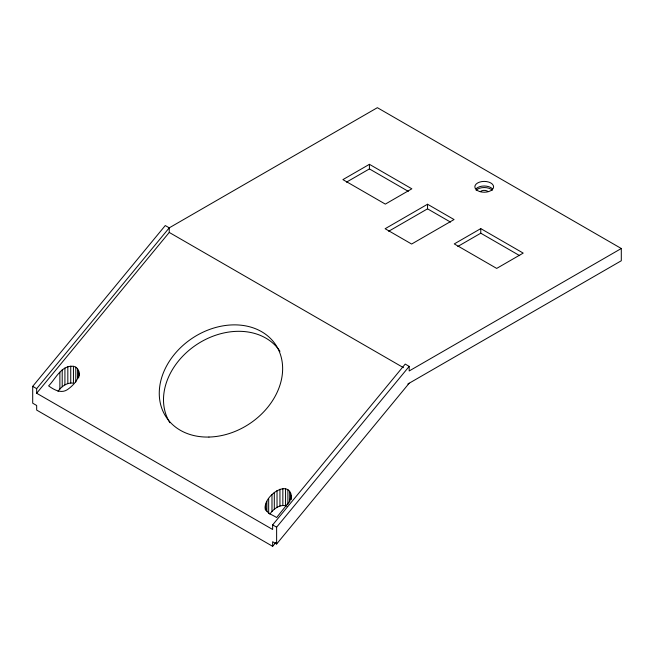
<?xml version="1.0" encoding="UTF-8"?>
<svg xmlns="http://www.w3.org/2000/svg" width="654" height="654" viewBox="0 0 654 654"><rect width="100%" height="100%" fill="white"/><g stroke="black" fill="none" stroke-linecap="round" stroke-linejoin="round"><path stroke-width="0.98" d="M79.077 373.238C78.382 380.187 72.856 385.762 67.427 389.637C61.059 393.888 53.963 389.751 48.609 385.893C55.606 378.838 61.353 364.965 73.452 366.305C78.112 367.058 79.69 372.093 79.077 376.214M265.377 509.842C261.96 495.74 292.313 476.104 291.185 499.664M291.185 495.699L289.681 501.217L276.626 517.535C272.514 514.69 265.295 513.088 265.377 506.875M275.898 542.379L272.644 546.319L36.673 410.083L36.673 405.488L32.7 403.199L32.7 386.359L165.266 225.548L169.247 227.845L169.247 232.432L36.673 393.242L272.644 529.478L272.644 524.892L405.218 364.082L409.191 366.379L409.191 370.965L621.3 248.512L621.3 260.758L407.867 383.98M36.673 393.242L36.673 388.656L169.247 227.845M58.002 391.337C61.501 386.465 67.141 382.189 73.452 383.146L73.452 366.305M269.775 514.199C273.519 508.869 280.313 503.588 287.114 506.18M272.644 546.319L272.644 541.725L276.626 544.022L276.626 527.189L409.191 366.379M276.626 544.022L409.191 383.211M168.806 228.099L377.374 107.681L621.3 248.512M369.42 164.317L342.909 179.621L385.329 204.113L411.84 188.81L369.42 164.317L369.42 168.912L408.309 191.36M346.44 182.172L369.42 168.912M427.536 204.236L385.116 228.728L411.628 244.04L454.056 219.548L427.536 204.236L427.536 208.83L388.656 231.279M480.78 228.606L454.268 243.917L496.688 268.41L523.2 253.098L480.78 228.606L480.78 233.2L519.668 255.649M457.8 246.468L480.78 233.2M427.536 208.83L450.516 222.098M169.247 232.432L403.444 367.654M32.7 386.359L36.673 388.656M272.644 524.892L276.626 527.189M290.801 493.214L290.801 499.157M289.681 491.146L289.681 502.043M287.891 489.625L287.891 504.487M285.561 488.767L285.561 505.607M282.847 488.628L282.847 505.46M279.937 489.208L279.937 506.041M277.026 490.475L277.026 507.316M274.312 492.339L274.312 509.18M271.982 494.686L271.982 511.526M268.671 498.708L268.671 513.562M266.881 501.356L266.881 511.264M265.761 504.144L265.761 510.087M78.693 370.761L78.693 377.947M77.573 368.684L77.573 378.592M75.782 367.172L75.782 382.026M70.738 366.166L70.738 383.007M67.828 366.747L67.828 383.587M64.918 368.014L64.918 384.854M62.204 369.886L62.204 386.718M59.874 372.224L59.874 389.065M476.104 188.704A9.377 5.412 0 0 1 492.339 188.704M476.104 190.232A9.377 5.412 0 0 1 492.339 190.232M480.33 191.647A4.496 2.6 0 0 1 488.121 191.647M169.885 422.713A65.621 51.462 -33.3 0 1 197.361 344.127A65.621 51.462 -33.3 0 1 279.977 351.296M479.537 191.508A9.377 5.412 0 0 0 493.598 186.815A9.377 5.412 0 0 0 479.537 182.131A9.377 5.412 0 0 0 479.537 191.508M208.945 437.052A65.621 51.462 -33.3 0 0 279.348 351.656A65.621 51.462 -33.3 0 0 174.544 354.174A65.621 51.462 -33.3 0 0 208.945 437.052"/></g></svg>
